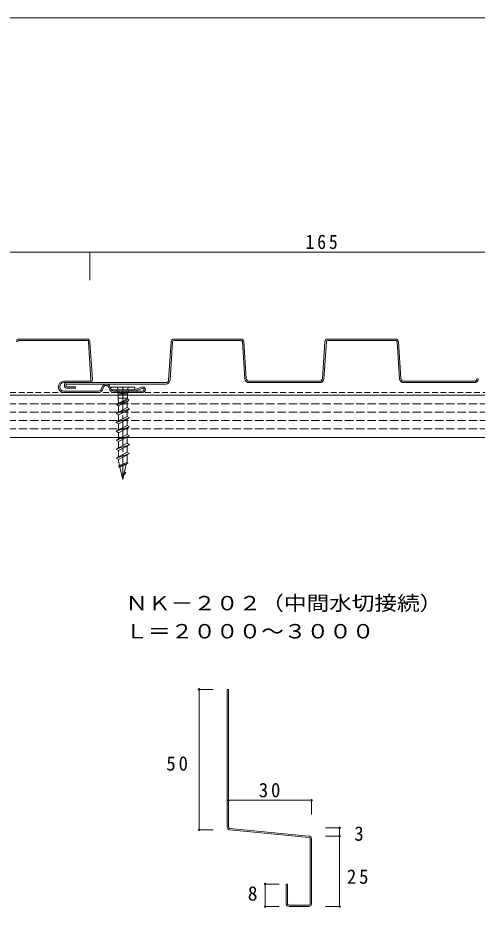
# Model space of a CAD drawing. Units: millimetres on the paper. Extents: x -393 to 469, y -285 to 275.
# Drawn here: x 146.8 to 310.2, y -41.8 to 274.8 of the extents above; entities that cross this region are included whole.
import ezdxf
from ezdxf.enums import TextEntityAlignment as Align

# ---------------------------------------------------------------- set-up
doc = ezdxf.new("R2010")
doc.units = ezdxf.units.MM
doc.header["$PDMODE"] = 32
doc.header["$PDSIZE"] = 0.5
for name, pattern in [('CHAIN2', [12, 9, -1, 1, -1]), ('DASHED1', [1.8, 1.2, -0.6]), ('DASHED2', [3, 2, -1]), ('DASHED3', [4, 3, -1])]:
    doc.linetypes.add(name, pattern=pattern)
doc.layers.add('0-0_0-0', color=4, linetype='Continuous', lineweight=5)
doc.layers.add('0-3_0-3', color=4, linetype='Continuous', lineweight=5)
doc.styles.add('ＭＳ ゴシック', font='')
doc.styles.get('ＭＳ ゴシック').set_extended_font_data('MS Gothic')

msp = doc.modelspace()

# ---------------------------------------------------------------- linework, layer by layer
at = {"layer": '0-0_0-0', "color": 3, "lineweight": 9}
for p, q in [((147.302, 160.448), (159.367, 160.448)), ((159.367, 159.948), (147.302, 159.948)), ((171.431, 160.448), (159.367, 160.448)), ((159.367, 159.948), (171.431, 159.948)), ((172.83, 145.981), (171.93, 159.481)), ((173.329, 146.014), (172.429, 159.514)), ((200.429, 145.881), (201.304, 159.514)), ((201.803, 159.481), (200.928, 145.848)), ((202.302, 160.448), (214.1, 160.448)), ((202.302, 159.948), (214.1, 159.948)), ((226.164, 160.448), (214.1, 160.448)), ((214.1, 159.948), (226.164, 159.948)), ((227.539, 146.348), (226.663, 159.481)), ((228.037, 146.381), (227.162, 159.514)), ((255.162, 146.381), (256.037, 159.514)), ((255.661, 146.348), (256.536, 159.481)), ((257.035, 160.448), (269.1, 160.448)), ((269.1, 159.948), (257.035, 159.948)), ((281.164, 160.448), (269.1, 160.448)), ((269.1, 159.948), (281.164, 159.948)), ((282.539, 146.348), (281.663, 159.481)), ((283.038, 146.381), (282.162, 159.514)), ((172.331, 145.448), (163.19, 145.448)), ((163.19, 144.948), (172.331, 144.948)), ((199.431, 144.948), (164.367, 144.948)), ((199.431, 144.448), (164.367, 144.448)), ((167.367, 143.448), (164.367, 143.448)), ((167.367, 142.948), (164.367, 142.948)), ((167.367, 142.948), (167.367, 143.448)), ((176.423, 142.575), (176.798, 143.508)), ((177.262, 143.321), (176.886, 142.388)), ((179.117, 143.321), (179.493, 142.388)), ((179.956, 142.575), (179.581, 143.508)), ((188.235, 142.448), (191.189, 143.448)), ((188.317, 141.948), (191.258, 142.943)), ((229.035, 145.448), (241.6, 145.448)), ((229.035, 144.948), (241.6, 144.948)), ((254.164, 145.448), (241.6, 145.448)), ((254.164, 144.948), (241.6, 144.948)), ((284.035, 145.448), (296.6, 145.448)), ((284.035, 144.948), (296.6, 144.948)), ((309.164, 145.448), (296.6, 145.448)), ((309.164, 144.948), (296.6, 144.948)), ((163.19, 141.948), (175.495, 141.948)), ((175.495, 141.448), (163.19, 141.448)), ((180.884, 141.948), (191.189, 141.948)), ((191.189, 141.448), (180.884, 141.448)), ((187.316, 141.948), (187.316, 142.448)), ((188.235, 142.448), (187.316, 142.448)), ((221.248, 35.779), (221.748, 35.779)), ((221.248, -13.22), (221.248, 35.779)), ((221.748, -13.22), (221.748, 35.779)), ((250.297, -16.933), (222.177, -14.218)), ((222.213, -13.719), (250.346, -16.435)), ((250.748, -17.43), (250.748, -40.524)), ((251.248, -17.43), (251.248, -40.524)), ((242.248, -33.524), (242.748, -33.524)), ((242.248, -33.524), (242.248, -40.524)), ((242.748, -40.524), (242.748, -33.524)), ((250.248, -41.024), (243.248, -41.024)), ((250.248, -41.524), (243.248, -41.524))]:
    msp.add_line(p, q, dxfattribs=at)
at = {"layer": '0-0_0-0'}
for p, q in [((179.885, 142.698), (179.885, 143.098)), ((180.135, 143.348), (188.135, 143.348)), ((188.385, 142.698), (188.385, 143.098)), ((180.135, 142.448), (188.135, 142.448)), ((181.885, 142.448), (182.45, 140.948)), ((182.45, 140.948), (185.82, 140.948)), ((182.45, 139.448), (182.45, 140.948)), ((182.45, 139.448), (185.82, 139.448)), ((182.45, 139.448), (182.585, 137.648)), ((185.82, 139.448), (185.685, 139.235)), ((186.385, 142.448), (185.82, 140.948)), ((185.82, 139.448), (185.82, 140.948)), ((181.999, 137.31), (186.125, 138.981)), ((181.999, 137.31), (182.585, 137.648)), ((181.999, 137.31), (181.999, 137.004)), ((181.999, 137.004), (182.585, 136.666)), ((182.585, 137.648), (185.685, 139.235)), ((182.585, 136.666), (185.685, 138.254)), ((182.585, 136.666), (182.585, 134.473)), ((186.125, 138.981), (185.685, 139.235)), ((186.125, 138.508), (185.685, 138.254)), ((185.685, 138.254), (185.685, 136.06)), ((186.535, 135.57), (181.735, 133.982)), ((182.585, 134.473), (181.735, 133.982)), ((182.585, 133.491), (181.735, 133.982)), ((182.585, 134.473), (185.685, 136.06)), ((182.585, 133.491), (185.685, 135.079)), ((182.585, 133.491), (182.585, 131.298)), ((185.685, 136.06), (186.535, 135.57)), ((185.685, 135.079), (186.535, 135.57)), ((185.685, 135.079), (185.685, 132.885)), ((186.535, 132.394), (181.735, 130.807)), ((182.585, 131.298), (181.735, 130.807)), ((182.585, 130.316), (181.735, 130.807)), ((182.585, 131.298), (185.685, 132.885)), ((182.585, 130.316), (185.685, 131.904)), ((182.585, 130.316), (182.585, 128.123)), ((185.685, 132.885), (186.535, 132.394)), ((185.685, 131.904), (186.535, 132.394)), ((185.685, 131.904), (185.685, 129.71)), ((186.535, 129.22), (181.735, 127.632)), ((182.585, 128.123), (181.735, 127.632)), ((182.585, 127.141), (181.735, 127.632)), ((182.585, 128.123), (185.685, 129.71)), ((182.585, 127.141), (185.685, 128.729)), ((182.585, 127.141), (182.585, 124.948)), ((185.685, 129.71), (186.535, 129.22)), ((185.685, 128.729), (186.535, 129.22)), ((185.685, 128.729), (185.685, 126.535)), ((186.535, 126.044), (181.735, 124.457)), ((182.585, 124.948), (181.735, 124.457)), ((182.585, 123.966), (181.735, 124.457)), ((182.585, 124.948), (185.685, 126.535)), ((182.585, 123.966), (185.685, 125.554)), ((182.585, 123.966), (182.585, 121.773)), ((185.685, 126.535), (186.535, 126.044)), ((185.685, 125.554), (186.535, 126.044)), ((185.685, 125.554), (185.685, 123.36)), ((186.535, 122.87), (181.735, 121.282)), ((182.585, 121.773), (181.735, 121.282)), ((182.585, 120.791), (181.735, 121.282)), ((182.585, 121.773), (185.685, 123.36)), ((182.585, 120.791), (185.685, 122.379)), ((185.685, 123.36), (186.535, 122.87)), ((185.685, 122.379), (186.535, 122.87)), ((185.685, 122.379), (185.685, 120.185)), ((186.535, 119.695), (181.735, 118.107)), ((182.585, 118.598), (181.735, 118.107)), ((182.585, 117.616), (181.735, 118.107)), ((182.585, 117.616), (185.685, 119.204)), ((182.585, 117.162), (182.585, 117.616)), ((182.585, 117.162), (182.986, 115.423)), ((185.685, 117.162), (185.545, 116.557)), ((185.685, 120.185), (186.535, 119.695)), ((185.685, 119.204), (186.535, 119.695)), ((185.685, 117.162), (185.685, 119.204)), ((186.055, 116.263), (182.555, 115.021)), ((182.986, 115.423), (182.555, 115.021)), ((183.119, 114.849), (182.555, 115.021)), ((182.986, 115.423), (185.545, 116.557)), ((185.388, 115.878), (183.119, 114.849)), ((183.119, 114.849), (184.135, 110.448)), ((185.388, 115.878), (184.779, 113.238)), ((185.388, 115.878), (186.055, 116.263)), ((185.545, 116.557), (186.055, 116.263)), ((184.779, 113.238), (183.903, 111.451)), ((185.204, 112.993), (183.903, 111.451)), ((184.541, 112.207), (184.135, 110.448)), ((184.779, 113.238), (185.204, 112.993)), ((211.248, -14.22), (211.248, 35.779)), ((216.248, 35.779), (211.248, 35.779)), ((221.748, -3.72), (251.248, -3.72)), ((251.248, -8.72), (251.248, -3.72)), ((216.248, -14.22), (211.248, -14.22)), ((256.248, -13.524), (261.248, -13.524)), ((261.248, -13.524), (261.248, -41.524)), ((256.248, -16.524), (261.248, -16.524)), ((239.748, -33.524), (234.748, -33.524)), ((234.748, -33.524), (234.748, -41.524)), ((239.748, -41.524), (234.748, -41.524)), ((256.248, -41.524), (261.248, -41.524))]:
    msp.add_line(p, q, dxfattribs=at)
at = {"layer": '0-0_0-0', "linetype": 'DASHED1'}
msp.add_line((182.085, 143.348), (182.99, 141.533), dxfattribs=at)
at = {"layer": '0-0_0-0', "linetype": 'CHAIN2'}
msp.add_line((184.135, 143.348), (184.135, 110.448), dxfattribs=at)
at = {"layer": '0-0_0-0', "linetype": 'DASHED2'}
msp.add_line((-32.867, 141.448), (378.833, 141.448), dxfattribs=at)
at = {"layer": '0-0_0-0', "color": 7, "lineweight": 9}
for p, q in [((-32.867, 140.448), (378.833, 140.448)), ((-32.867, 125.448), (378.833, 125.448))]:
    msp.add_line(p, q, dxfattribs=at)
at = {"layer": '0-0_0-0', "color": 7, "linetype": 'DASHED3', "lineweight": 9}
for p, q in [((-32.867, 137.448), (378.833, 137.448)), ((-32.867, 134.448), (378.833, 134.448)), ((-32.867, 131.448), (378.833, 131.448)), ((-32.867, 128.448), (378.833, 128.448))]:
    msp.add_line(p, q, dxfattribs=at)
at = {"layer": '0-0_0-0'}
for points in [[(7.366, 181.448), (7.366, 191.448), (172.367, 191.448)], [(172.367, 181.448), (172.367, 191.448), (337.367, 191.448)], [(186.125, 138.981), (186.125, 138.508), (181.999, 137.004)], [(182.585, 120.791), (182.585, 118.598), (185.685, 120.185)]]:
    msp.add_lwpolyline(points, dxfattribs=at)
at = {"layer": '0-0_0-0', "linetype": 'DASHED1'}
msp.add_lwpolyline([(186.185, 143.348), (185.28, 141.533), (184.135, 140.924), (182.99, 141.533)], dxfattribs=at)
at = {"layer": '0-0_0-0', "color": 3, "lineweight": 9}
for centre, radius, start, end in [((147.302, 159.448), 1, 90, 176.18463), ((147.302, 159.448), 0.5, 90, 176.18463), ((171.431, 159.448), 1, 3.81534, 90), ((171.431, 159.448), 0.5, 3.81534, 90), ((202.302, 159.448), 1, 90, 176.18463), ((202.302, 159.448), 0.5, 90, 176.18463), ((226.164, 159.448), 1, 3.81534, 90), ((226.164, 159.448), 0.5, 3.81534, 90), ((257.035, 159.448), 1, 90, 176.18463), ((257.035, 159.448), 0.5, 90, 176.18463), ((281.164, 159.448), 1, 3.81534, 90), ((281.164, 159.448), 0.5, 3.81534, 90), ((172.331, 145.948), 1, 270, 3.81821), ((172.331, 145.948), 0.5, 270, 3.81821), ((199.431, 145.948), 1, 270, 356.18463), ((199.431, 145.948), 1.5, 270, 356.18463), ((229.035, 146.448), 1.5, 183.81534, 270), ((229.035, 146.448), 1, 183.81534, 270), ((254.164, 146.448), 1, 270, 356.18463), ((254.164, 146.448), 1.5, 270, 356.18463), ((284.035, 146.448), 1.5, 183.81534, 270), ((284.035, 146.448), 1, 183.81534, 270), ((309.164, 146.448), 1, 270, 356.18463), ((309.164, 146.448), 1.5, 270, 356.18463), ((163.19, 143.448), 2, 90, 270), ((163.19, 143.448), 1.5, 90, 270), ((164.367, 143.948), 1, 90, 270), ((164.367, 143.948), 0.5, 90, 270), ((175.495, 142.948), 1, 270, 338.08734), ((178.189, 142.948), 1.5, 21.91209, 158.08788), ((178.189, 142.948), 1, 21.91209, 158.08788), ((180.884, 142.948), 1, 201.91263, 270), ((191.189, 142.448), 1, 270, 90), ((191.189, 142.448), 0.5, 270, 82.12642), ((175.495, 142.948), 1.5, 270, 338.08734), ((180.884, 142.948), 1.5, 201.91263, 270), ((222.248, -13.22), 1, 180, 265.91437), ((222.248, -13.22), 0.5, 180, 265.91437), ((250.248, -17.43), 0.5, 0, 84.38715), ((250.248, -17.43), 1, 0, 84.38715), ((243.248, -40.524), 1, 180, 270), ((243.248, -40.524), 0.5, 180, 270), ((250.248, -40.524), 0.5, 270, 0), ((250.248, -40.524), 1, 270, 0), ((250.248, -40.524), 0.5, 270, 0)]:
    msp.add_arc(centre, radius, start, end, dxfattribs=at)
at = {"layer": '0-0_0-0'}
for centre, start, end in [((180.135, 143.098), 90, 180), ((180.135, 142.698), 180, 270), ((188.135, 143.098), 0, 90), ((188.135, 142.698), 270, 0)]:
    msp.add_arc(centre, 0.25, start, end, dxfattribs=at)
at = {"layer": '0-0_0-0', "color": 3}
for p in [(211.248, 35.779), (221.748, -3.72), (251.248, -3.72), (211.248, -14.22), (261.248, -13.524), (261.248, -16.524), (234.748, -33.524), (234.748, -41.524), (261.248, -41.524)]:
    msp.add_point(p, dxfattribs=at)
at = {"layer": '0-3_0-3', "color": 2, "lineweight": 9}
msp.add_line((-393.121, 274.82), (395.323, 274.82), dxfattribs=at)

# ---------------------------------------------------------------- texts
at = {"layer": '0-0_0-0', "color": 3, "style": 'ＭＳ ゴシック', "width": 1.15}
for s, p in [('ＮＫ－２０２（中間水切接続）', (185.06, 62.355)), ('Ｌ＝２０００～３０００', (185.06, 52.355))]:
    msp.add_text(s, height=5.132, dxfattribs=at).set_placement(p, align=Align.BOTTOM_LEFT)
at = {"layer": '0-0_0-0', "color": 3, "style": 'ＭＳ ゴシック'}
msp.add_text('8', height=5.132, dxfattribs=at).set_placement((228.573, -40.984), align=Align.BOTTOM_LEFT)
at = {"layer": '0-0_0-0', "color": 3, "char_height": 5.132, "attachment_point": 7, "style": 'ＭＳ ゴシック'}
for s, insert in [('\\T1.32;\\W0.9;165', (249.117, 192.448)), ('\\T1.31;\\W0.95;50', (199.633, 6.758)), ('\\T1.31;\\W0.95;30', (232.498, -2.72)), ('\\T1.31;\\W0.95;\\~3', (262.133, -18.216)), ('\\T1.31;\\W0.95;25', (263.83, -33.523))]:
    msp.add_mtext(s, dxfattribs=dict(at, insert=insert))

doc.saveas('drawing.dxf')
